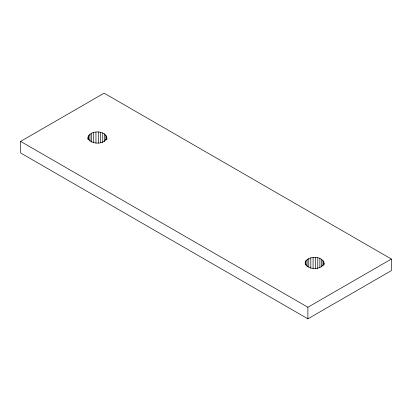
<?xml version="1.0" encoding="UTF-8"?>
<svg xmlns="http://www.w3.org/2000/svg" width="412" height="412" viewBox="0 0 412 412"><rect width="100%" height="100%" fill="white"/><g stroke="black" fill="none" stroke-linecap="round" stroke-linejoin="round"><path stroke-width="0.62" d="M88.024 139.333C87.251 129.322 108.006 129.476 106.878 139.632M305.235 262.042C305.817 270.39 321.684 270.566 324.012 263.067C322.019 255.564 308.624 255.569 305.235 262.042L305.235 264.612M106.878 137.706C104.344 144.88 91.026 144.875 88.024 138.046M20.6 141.388L104.112 93.174L391.4 259.04L391.4 270.612L307.888 318.826L20.6 152.96L20.6 141.388L307.888 307.254L391.4 259.04M324.012 263.067L324.012 264.993M323.791 261.702L323.791 264.921M322.987 260.42L322.987 266.204M321.654 259.287L321.654 267.002M319.877 258.381L319.877 267.383M317.77 257.763L317.77 268.691M315.458 257.464L315.458 268.392M313.089 257.505L313.089 268.439M310.813 257.886L310.813 268.176M308.779 258.587L308.779 266.94M307.888 307.254L307.888 318.826M307.1 259.55L307.1 266.626M305.895 260.729L305.895 265.23M106.651 136.341L106.651 139.56M105.853 135.059L105.853 140.198M104.519 133.926L104.519 141.64M102.743 133.019L102.743 142.665M100.631 132.401L100.631 142.686M98.324 132.103L98.324 143.031M95.955 132.144L95.955 143.072M93.678 132.525L93.678 142.815M91.639 133.22L91.639 142.222M89.965 134.188L89.965 141.259M88.76 135.368L88.76 139.869M88.101 136.681L88.101 139.251"/></g></svg>
